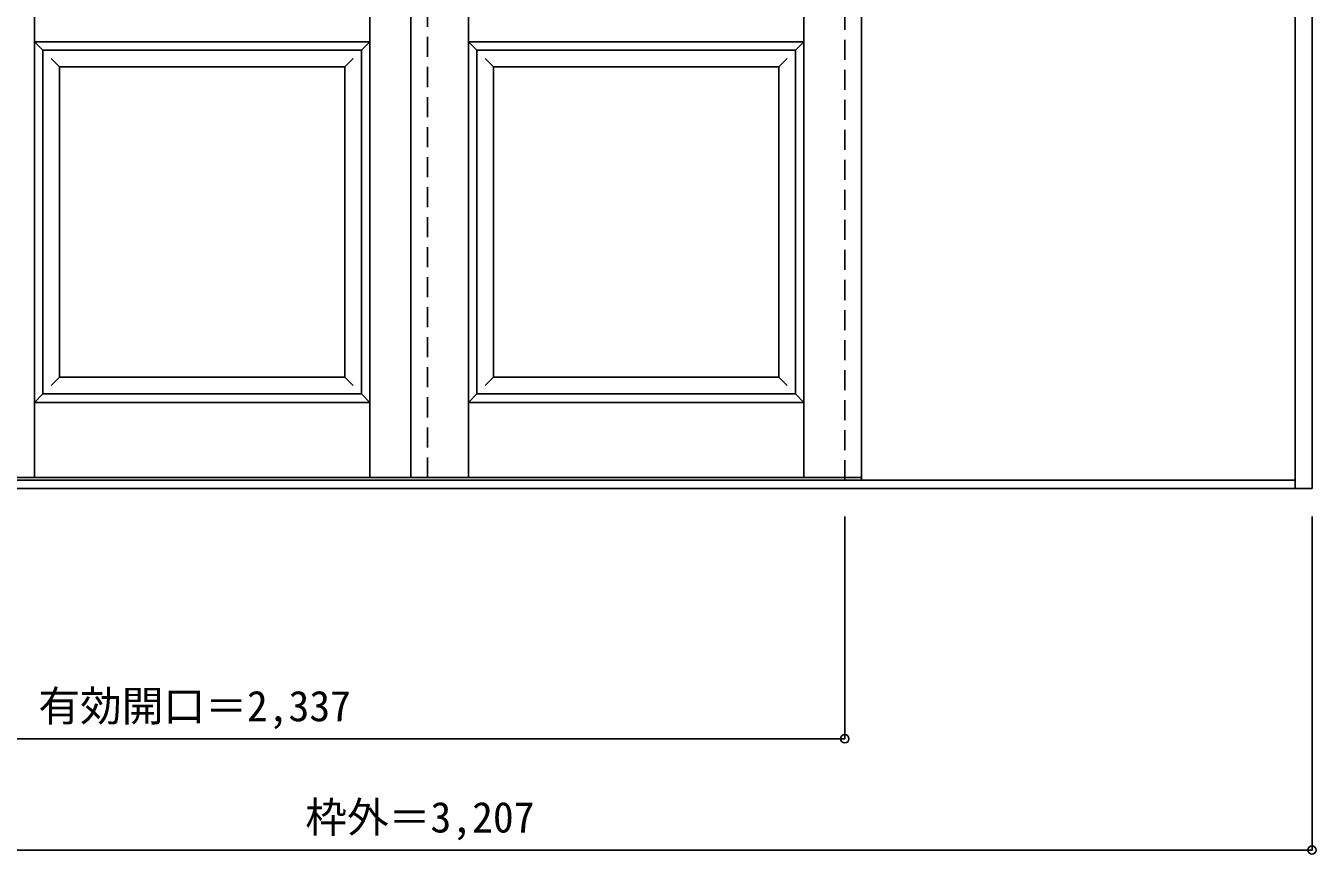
# Model space of a CAD drawing. Units: millimetres, scale not verified. Extents: x -1724 to 2035, y -2007 to 905.
# Drawn here: x -285 to 2035, y -2007 to -518 of the extents above; entities that cross this region are included whole.
import ezdxf
from ezdxf.enums import TextEntityAlignment as Align

# ---------------------------------------------------------------- set-up
doc = ezdxf.new("R2010")
doc.units = ezdxf.units.MM
doc.header["$LTSCALE"] = 30
doc.header["$PDMODE"] = 32
doc.header["$PDSIZE"] = 15
doc.linetypes.add('DASHED1', pattern=[1.8, 1.2, -0.6])
doc.layers.add('0-0', color=4, linetype='DASHED1')
doc.layers.add('0-1_寸法', color=7, linetype='Continuous')
doc.styles.add('ＭＳ ゴシック', font='')
doc.styles.get('ＭＳ ゴシック').set_extended_font_data('MS Gothic')

msp = doc.modelspace()

# ---------------------------------------------------------------- linework, layer by layer
at = {"layer": '0-0', "color": 3, "linetype": 'Continuous'}
for p, q in [((1997.74, -1349.58), (1997.74, 897.42)), ((2027.74, 897.42), (2027.74, -1349.58)), ((407.74, 853.42), (407.74, -1329.58)), ((1217.74, 853.42), (1217.74, -1329.58)), ((-253.76, -561.58), (319.24, -561.58)), ((-253.76, -1179.58), (-253.76, -561.58)), ((319.24, -1179.58), (319.24, -561.58)), ((526.24, -561.58), (1099.24, -561.58)), ((526.24, -1179.58), (526.24, -561.58)), ((1099.24, -1179.58), (1099.24, -561.58)), ((-253.76, -1179.58), (319.24, -1179.58)), ((526.24, -1179.58), (1099.24, -1179.58)), ((-1149.26, -1329.58), (1217.74, -1329.58)), ((1997.74, -1334.58), (-1149.26, -1334.58)), ((2027.74, -1349.58), (-1179.26, -1349.58))]:
    msp.add_line(p, q, dxfattribs=at)
at = {"layer": '0-0'}
for p, q in [((1187.74, -1334.58), (1187.74, 861.42)), ((1217.74, -1334.58), (1217.74, 861.42)), ((437.74, -1329.58), (437.74, 853.42))]:
    msp.add_line(p, q, dxfattribs=at)
at = {"layer": '0-0', "color": 7, "linetype": 'Continuous'}
for p, q in [((-268.76, -1329.58), (-268.76, 853.42)), ((334.24, -1329.58), (334.24, 853.42)), ((511.24, -1329.58), (511.24, 853.42)), ((1114.24, -1329.58), (1114.24, 853.42)), ((-268.76, -546.58), (-253.76, -561.58)), ((-268.76, -546.58), (334.24, -546.58)), ((334.24, -546.58), (319.24, -561.58)), ((511.24, -546.58), (526.24, -561.58)), ((511.24, -546.58), (1114.24, -546.58)), ((1114.24, -546.58), (1099.24, -561.58)), ((-238.76, -576.58), (-223.76, -591.58)), ((304.24, -576.58), (289.24, -591.58)), ((541.24, -576.58), (556.24, -591.58)), ((1084.24, -576.58), (1069.24, -591.58)), ((-223.76, -1149.58), (-223.76, -591.58)), ((-223.76, -591.58), (289.24, -591.58)), ((289.24, -1149.58), (289.24, -591.58)), ((556.24, -1149.58), (556.24, -591.58)), ((556.24, -591.58), (1069.24, -591.58)), ((1069.24, -1149.58), (1069.24, -591.58)), ((-223.76, -1149.58), (-238.76, -1164.58)), ((-223.76, -1149.58), (289.24, -1149.58)), ((289.24, -1149.58), (304.24, -1164.58)), ((556.24, -1149.58), (541.24, -1164.58)), ((556.24, -1149.58), (1069.24, -1149.58)), ((1069.24, -1149.58), (1084.24, -1164.58)), ((-253.76, -1179.58), (-268.76, -1194.58)), ((319.24, -1179.58), (334.24, -1194.58)), ((526.24, -1179.58), (511.24, -1194.58)), ((1099.24, -1179.58), (1114.24, -1194.58)), ((-268.76, -1194.58), (334.24, -1194.58)), ((511.24, -1194.58), (1114.24, -1194.58))]:
    msp.add_line(p, q, dxfattribs=at)
at = {"layer": '0-1_寸法', "color": 4}
for points in [[(-1179.26, -1999.58), (2027.74, -1999.58), (2027.74, -1399.58)], [(-1149.26, -1799.58), (1187.74, -1799.58), (1187.74, -1399.58)]]:
    msp.add_lwpolyline(points, dxfattribs=at)
at = {"layer": '0-1_寸法'}
for p in [(1187.74, -1799.58), (2027.74, -1999.58)]:
    msp.add_point(p, dxfattribs=at)

# ---------------------------------------------------------------- texts
at = {"layer": '0-1_寸法', "style": 'ＭＳ ゴシック'}
for s, p in [('有効開口＝2,337', (-262.01, -1784.58)), ('枠外＝3,207', (217.99, -1984.58))]:
    msp.add_text(s, height=54.99, dxfattribs=at).set_placement(p, align=Align.BOTTOM_LEFT)

doc.saveas('drawing.dxf')
